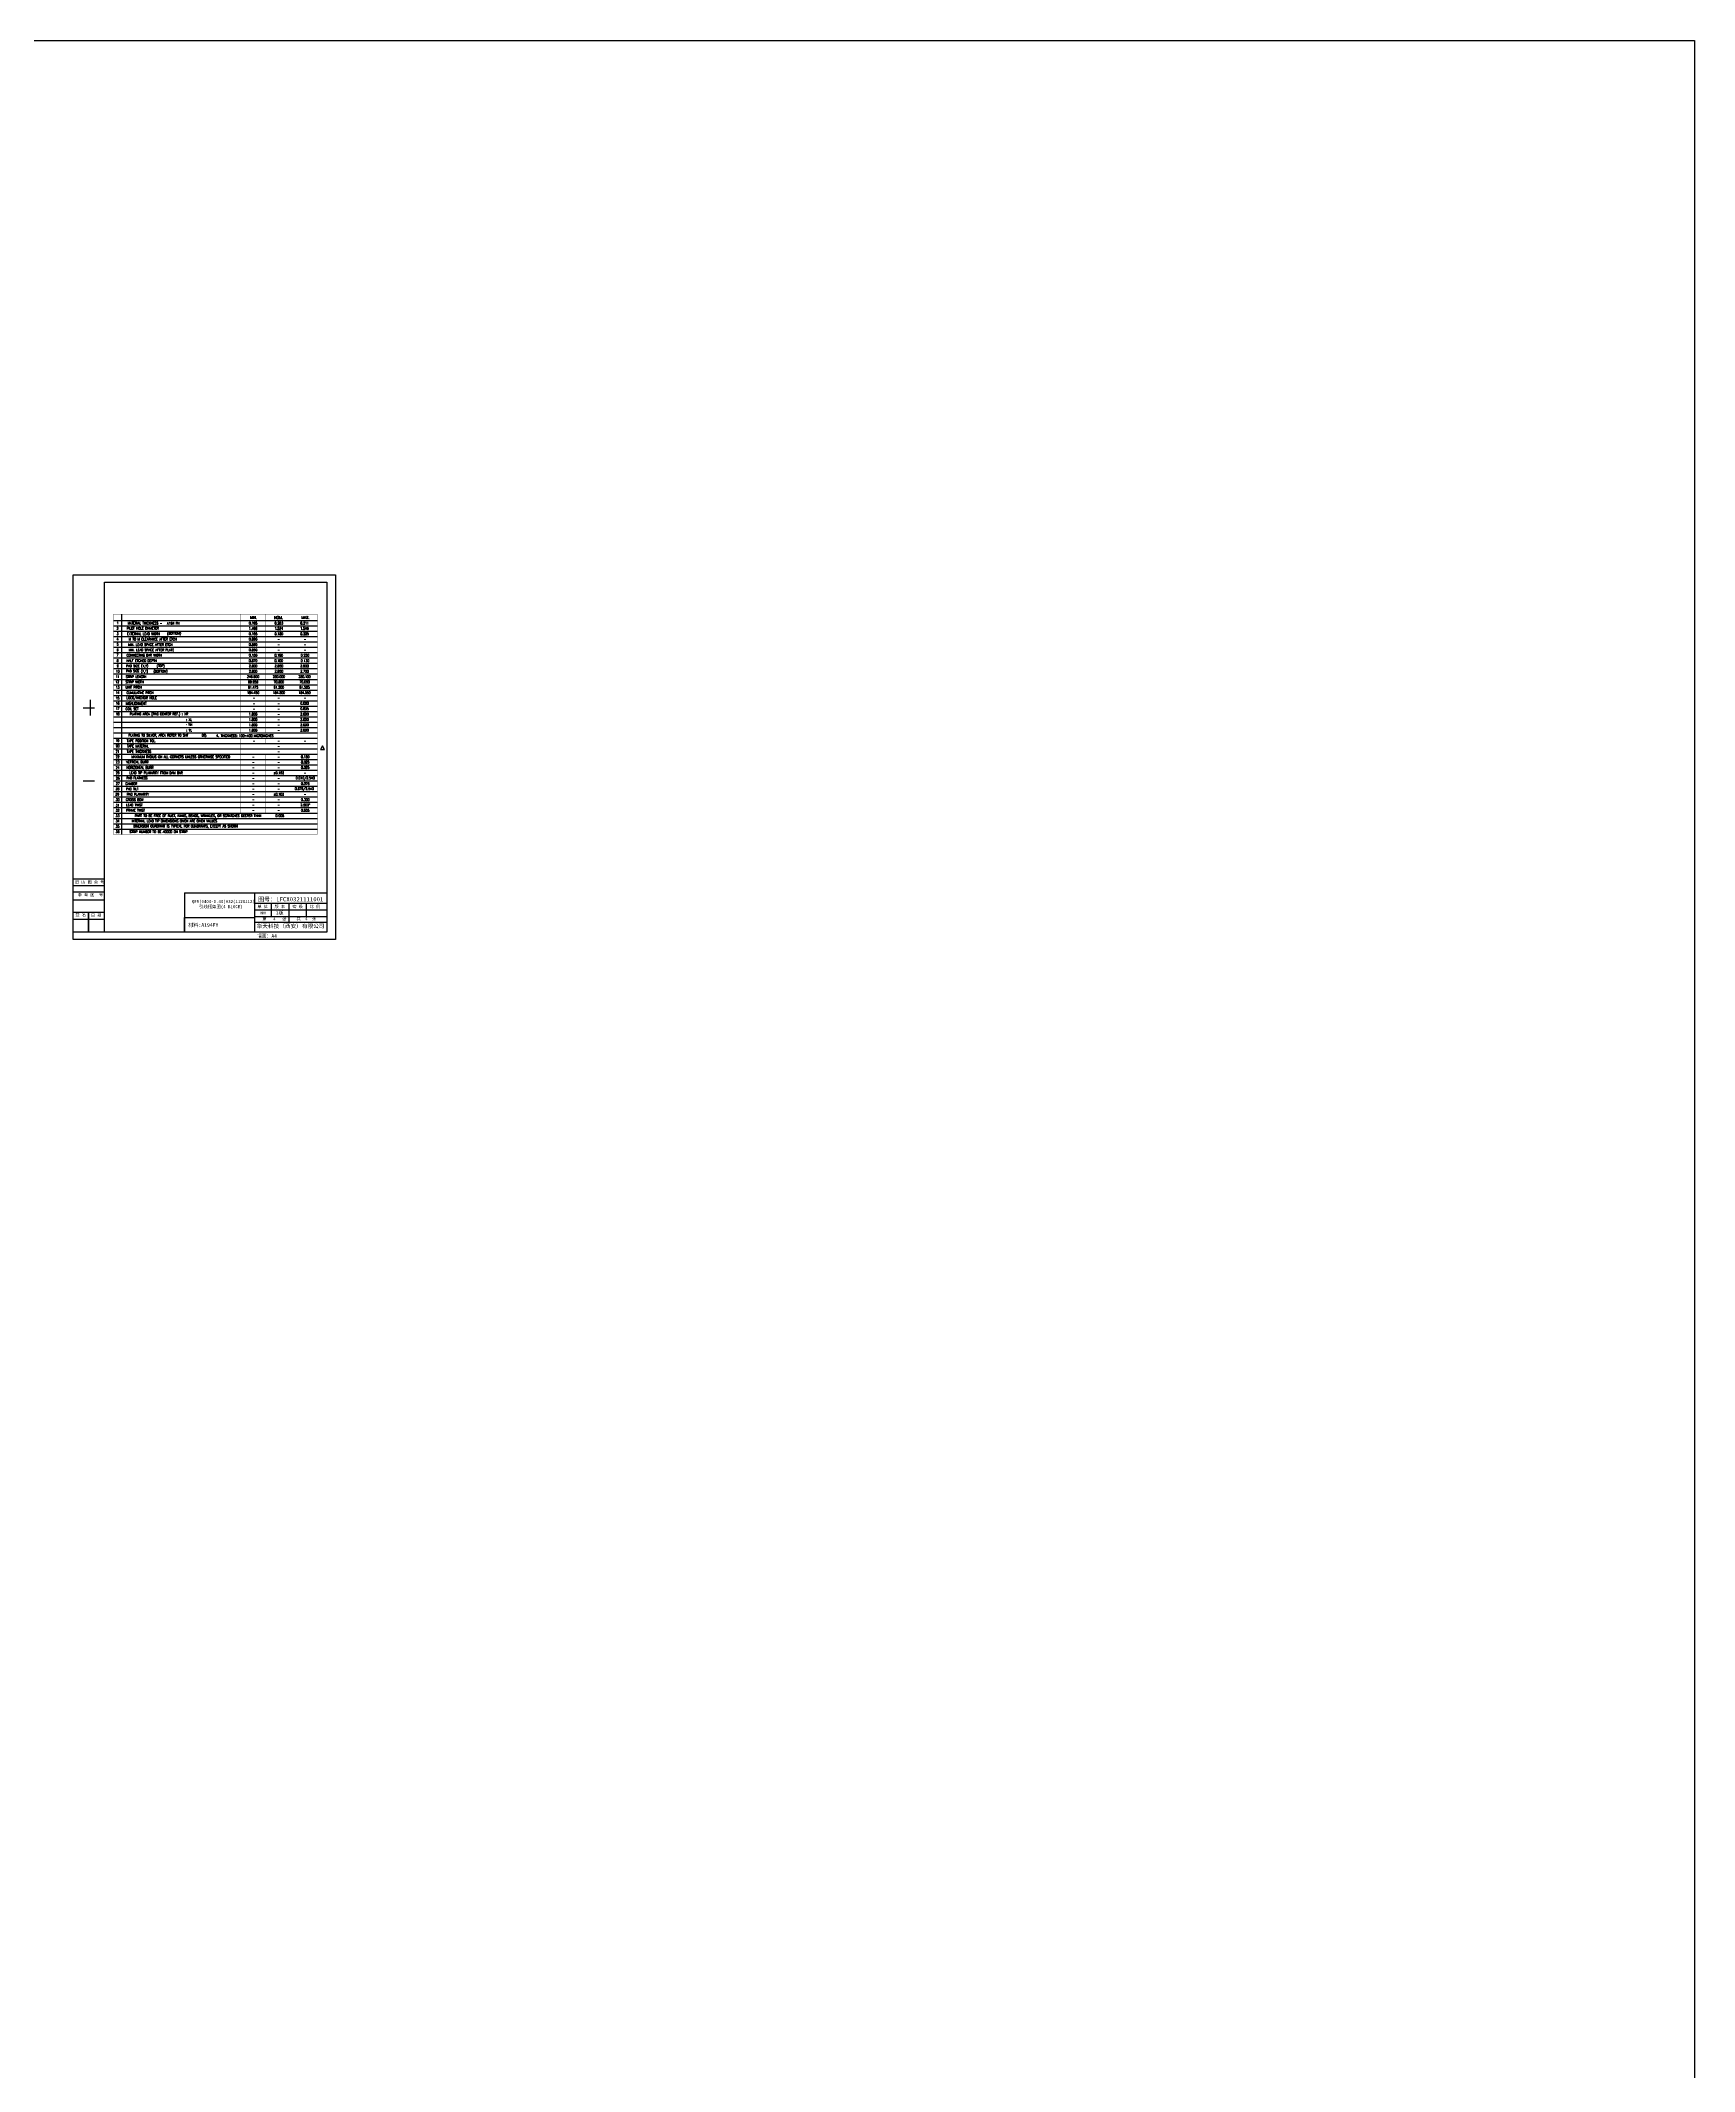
# Model space of a CAD drawing. Extents: x -140 to 1972, y -487 to -95.
# Drawn here: x 1921.7 to 1971.8, y -302.8 to -241.3 of the extents above; entities that cross this region are included whole.
import ezdxf
from ezdxf.enums import TextEntityAlignment as Align

# ---------------------------------------------------------------- set-up
doc = ezdxf.new("R2010")
doc.units = 0
doc.header["$LTSCALE"] = 5
doc.header["$MEASUREMENT"] = 0
doc.linetypes.add('CENTER2', pattern=[1.125, 0.75, -0.125, 0.125, -0.125])
for name, color, linetype in [('2D', 4, 'CONTINUOUS'), ('4', 7, 'CONTINUOUS'), ('TEMPLATE', 7, 'CONTINUOUS'), ('中心线', 1, 'CENTER2')]:
    doc.layers.add(name, color=color, linetype=linetype)
doc.styles.add('ROMANS', font='SIMPLEX', dxfattribs={"width": 0.8, "height": 0.018})
doc.styles.get("Standard").update_dxf_attribs({"font": 'romans.shx', "bigfont": 'bigfont.shx'})
doc.styles.add('宋体', font='')
doc.styles.get('宋体').set_extended_font_data('SimSun')

msp = doc.modelspace()

# ---------------------------------------------------------------- linework, layer by layer
at = {"layer": '2D', "color": 0}
for p, q in [((1922.706, -268.498, -0.029), (1922.706, -267.057, -0.029)), ((1922.706, -267.057, -0.029), (1923.657, -267.057, -0.029)), ((1922.706, -268.498, -0.029), (1922.706, -267.301, -0.029)), ((1922.706, -267.301, -0.029), (1923.657, -267.301, -0.029)), ((1926.081, -267.082, -0.029), (1926.081, -268.275, -0.029)), ((1922.706, -268.498, -0.029), (1922.706, -267.878, -0.029)), ((1922.706, -267.878, -0.029), (1923.657, -267.878, -0.029)), ((1926.081, -268.275, -0.029), (1926.081, -267.828, -0.029)), ((1926.081, -267.828, -0.029), (1928.115, -267.828, -0.029)), ((1928.115, -267.828, -0.029), (1928.202, -267.828, -0.029))]:
    msp.add_line(p, q, dxfattribs=at)
at = {"layer": '2D', "elevation": -0.029}
msp.add_lwpolyline([(1690.627, -241.264), (1971.827, -241.264), (1971.827, -487.381), (1690.627, -487.381)], close=True, dxfattribs=at)
at = {"layer": '4', "color": 3}
for p, q in [((1923.927, -258.834, -0.031), (1930.107, -258.834, -0.031)), ((1923.927, -258.996, -0.031), (1930.107, -258.996, -0.031)), ((1924.182, -265.315, -0.031), (1924.182, -258.642, -0.031)), ((1923.927, -259.158, -0.031), (1930.107, -259.158, -0.031)), ((1923.927, -259.32, -0.031), (1930.107, -259.32, -0.031)), ((1923.927, -259.482, -0.031), (1930.107, -259.482, -0.031)), ((1923.927, -259.644, -0.031), (1930.107, -259.644, -0.031)), ((1923.927, -259.806, -0.031), (1930.107, -259.806, -0.031)), ((1923.927, -259.968, -0.031), (1930.107, -259.968, -0.031)), ((1923.927, -260.13, -0.031), (1930.107, -260.13, -0.031)), ((1923.927, -260.292, -0.031), (1930.107, -260.292, -0.031)), ((1923.927, -260.454, -0.031), (1930.107, -260.454, -0.031)), ((1923.927, -260.616, -0.031), (1930.107, -260.616, -0.031)), ((1923.927, -260.778, -0.031), (1930.107, -260.778, -0.031)), ((1923.927, -260.94, -0.031), (1930.107, -260.94, -0.031)), ((1923.927, -261.102, -0.031), (1930.107, -261.102, -0.031)), ((1923.927, -261.264, -0.031), (1930.107, -261.264, -0.031)), ((1923.927, -261.426, -0.031), (1930.107, -261.426, -0.031)), ((1923.927, -261.588, -0.031), (1930.107, -261.588, -0.031)), ((1923.927, -261.75, -0.031), (1930.107, -261.75, -0.031)), ((1923.927, -261.912, -0.031), (1930.107, -261.912, -0.031)), ((1923.927, -262.074, -0.031), (1930.107, -262.074, -0.031)), ((1923.927, -262.236, -0.031), (1930.107, -262.236, -0.031)), ((1923.927, -262.398, -0.031), (1930.107, -262.398, -0.031)), ((1923.927, -262.56, -0.031), (1930.107, -262.56, -0.031)), ((1923.927, -262.722, -0.031), (1930.107, -262.722, -0.031)), ((1923.927, -262.884, -0.031), (1930.107, -262.884, -0.031)), ((1923.927, -263.046, -0.031), (1930.107, -263.046, -0.031)), ((1923.927, -263.208, -0.031), (1930.107, -263.208, -0.031)), ((1923.927, -263.37, -0.031), (1930.107, -263.37, -0.031)), ((1923.927, -263.532, -0.031), (1930.107, -263.532, -0.031)), ((1923.927, -263.694, -0.031), (1930.107, -263.694, -0.031)), ((1923.927, -263.856, -0.031), (1930.107, -263.856, -0.031)), ((1923.927, -264.018, -0.031), (1930.107, -264.018, -0.031)), ((1923.927, -264.18, -0.031), (1930.107, -264.18, -0.031)), ((1923.927, -264.342, -0.031), (1930.107, -264.342, -0.031)), ((1923.927, -264.504, -0.031), (1930.107, -264.504, -0.031)), ((1923.927, -264.666, -0.031), (1930.107, -264.666, -0.031)), ((1923.927, -264.828, -0.031), (1930.107, -264.828, -0.031)), ((1923.927, -264.991, -0.031), (1930.107, -264.991, -0.031)), ((1923.927, -265.153, -0.031), (1930.107, -265.153, -0.031))]:
    msp.add_line(p, q, dxfattribs=at)
at = {"layer": '4', "color": 7}
for p, q in [((1923.013, -261.475, -0.029), (1923.355, -261.475, -0.029)), ((1923.218, -261.237, -0.029), (1923.218, -261.714, -0.029)), ((1923.013, -263.691, -0.029), (1923.355, -263.691, -0.029)), ((1923.657, -266.673, -0.029), (1922.706, -266.673, -0.029)), ((1923.657, -266.872, -0.029), (1922.706, -266.872, -0.029)), ((1926.081, -267.082, -0.029), (1930.395, -267.082, -0.029)), ((1928.202, -267.082, -0.029), (1928.202, -268.275, -0.029)), ((1928.202, -267.401, -0.029), (1930.395, -267.401, -0.029)), ((1928.202, -267.596, -0.029), (1930.395, -267.596, -0.029)), ((1928.704, -267.405, -0.029), (1928.704, -267.798, -0.029)), ((1929.244, -267.405, -0.029), (1929.244, -267.972, -0.029)), ((1929.77, -267.405, -0.029), (1929.77, -267.798, -0.029)), ((1922.706, -267.668, -0.029), (1923.657, -267.669, -0.029)), ((1923.176, -267.668, -0.029), (1923.176, -268.271, -0.029)), ((1923.176, -268.271, -0.029), (1923.176, -267.674, -0.029)), ((1928.202, -267.798, -0.029), (1930.395, -267.798, -0.029)), ((1928.202, -267.972, -0.029), (1930.395, -267.972, -0.029)), ((1923.656, -268.276, -0.029), (1922.709, -268.276, -0.029))]:
    msp.add_line(p, q, dxfattribs=at)
at = {"layer": '4', "color": 7, "elevation": -0.029}
for points in [[(1922.706, -257.452), (1930.66, -257.452), (1930.66, -268.498), (1922.706, -268.498)], [(1923.657, -257.676), (1930.395, -257.676), (1930.395, -268.275), (1923.657, -268.275)]]:
    msp.add_lwpolyline(points, close=True, dxfattribs=at)
at = {"layer": '4', "color": 7, "const_width": 0.00736, "elevation": -0.031}
for points in [[(1923.927, -258.642), (1930.107, -258.642)], [(1923.927, -265.315), (1923.927, -258.642)], [(1927.768, -261.588), (1927.768, -258.642)], [(1928.548, -261.588), (1928.548, -258.642)], [(1929.328, -261.588), (1929.328, -258.642)], [(1930.107, -265.315), (1930.107, -258.642)], [(1927.768, -262.236), (1927.768, -261.588)], [(1928.548, -262.236), (1928.548, -261.588)], [(1929.328, -262.236), (1929.328, -261.588)], [(1927.768, -262.56), (1927.768, -262.398)], [(1927.768, -264.666), (1927.768, -262.56)], [(1928.548, -262.56), (1928.548, -262.398)], [(1929.328, -262.56), (1929.328, -262.398)], [(1928.548, -264.666), (1928.548, -262.884)], [(1929.328, -264.666), (1929.328, -262.884)], [(1923.927, -265.315), (1930.107, -265.315)]]:
    msp.add_lwpolyline(points, dxfattribs=at)
at = {"layer": '中心线', "elevation": -0.029}
msp.add_lwpolyline([(1930.326, -262.737), (1930.265, -262.632), (1930.205, -262.737)], close=True, dxfattribs=at)

# ---------------------------------------------------------------- texts
at = {"layer": '4', "color": 3, "style": 'ROMANS', "width": 0.9}
for s, height, p in [('2', 0.0736, (1924.054, -259.074, -0.031)), ('1', 0.0736, (1924.054, -258.912, -0.031)), ('PILOT HOLE DIAMETER', 0.07364, (1924.818, -259.072, -0.031)), ('MATERIAL THICKNESS - ', 0.07364, (1924.907, -258.914, -0.031)), ('A194 FH', 0.0736, (1925.743, -258.919, -0.031)), ('0.195', 0.0736, (1928.16, -258.914, -0.031)), ('0.203', 0.0736, (1928.94, -258.914, -0.031)), ('0.211', 0.0736, (1929.719, -258.914, -0.031)), ('3', 0.0736, (1924.054, -259.238, -0.031)), ('4', 0.0736, (1924.054, -259.399, -0.031)), ('5', 0.0736, (1924.054, -259.554, -0.031)), ('EXTERNAL LEAD WIDTH', 0.07364, (1924.837, -259.238, -0.031)), ('MIN. LEAD SPACE AFTER ETCH', 0.07364, (1925.048, -259.562, -0.031)), ('M TO M CLEARANCE AFTER ETCH', 0.07364, (1925.118, -259.4, -0.031)), ('(BOTTOM)', 0.0736, (1925.765, -259.229, -0.031)), ('0.155', 0.0736, (1928.16, -259.238, -0.031)), ('0.060', 0.0736, (1928.16, -259.4, -0.031)), ('0.060', 0.0736, (1928.16, -259.562, -0.031)), ('1.499', 0.0736, (1928.16, -259.076, -0.031)), ('0.180', 0.0736, (1928.94, -259.238, -0.031)), ('1.524', 0.0736, (1928.94, -259.076, -0.031)), ('-', 0.0736, (1928.938, -259.403, -0.031)), ('-', 0.0736, (1928.938, -259.565, -0.031)), ('0.205', 0.0736, (1929.719, -259.238, -0.031)), ('1.549', 0.0736, (1929.719, -259.076, -0.031)), ('-', 0.0736, (1929.732, -259.403, -0.031)), ('-', 0.0736, (1929.732, -259.565, -0.031)), ('7', 0.0736, (1924.054, -259.885, -0.031)), ('8', 0.0736, (1924.054, -260.047, -0.031)), ('6', 0.0736, (1924.054, -259.724, -0.031)), ('9', 0.0736, (1924.059, -260.208, -0.031)), ('PAD SIZE (X,Y)', 0.07364, (1924.649, -260.214, -0.031)), ('CONNECTING BAR WIDTH', 0.07364, (1924.86, -259.886, -0.031)), ('HALF ETCHED DEPTH', 0.07364, (1924.783, -260.048, -0.031)), ('MIN. LEAD SPACE AFTER PLATE', 0.07364, (1925.077, -259.724, -0.031)), ('(TOP)', 0.0736, (1925.36, -260.21, -0.031)), ('0.050', 0.0736, (1928.16, -259.724, -0.031)), ('0.150', 0.0736, (1928.16, -259.886, -0.031)), ('0.070', 0.0736, (1928.16, -260.048, -0.031)), ('2.800', 0.0736, (1928.16, -260.21, -0.031)), ('0.190', 0.0736, (1928.938, -259.89, -0.031)), ('0.100', 0.0736, (1928.938, -260.052, -0.031)), ('2.850', 0.0736, (1928.94, -260.21, -0.031)), ('-', 0.0736, (1928.938, -259.727, -0.031)), ('2.900', 0.0736, (1929.719, -260.21, -0.031)), ('0.230', 0.0736, (1929.732, -259.89, -0.031)), ('0.130', 0.0736, (1929.732, -260.052, -0.031)), ('-', 0.0736, (1929.732, -259.727, -0.031)), ('12', 0.0736, (1924.042, -260.695, -0.031)), ('11', 0.0736, (1924.053, -260.533, -0.031)), ('13', 0.0736, (1924.053, -260.858, -0.031)), ('10', 0.0736, (1924.059, -260.372, -0.031)), ('STRIP WIDTH', 0.07364, (1924.572, -260.696, -0.031)), ('UNIT PITCH', 0.0736, (1924.541, -260.858, -0.031)), ('STRIP LENGTH', 0.07364, (1924.613, -260.534, -0.031)), ('PAD SIZE (X,Y)', 0.07364, (1924.642, -260.372, -0.031)), ('(BOTTOM)', 0.0736, (1925.355, -260.377, -0.031)), ('249.900', 0.0736, (1928.16, -260.534, -0.031)), ('69.950', 0.0736, (1928.16, -260.696, -0.031)), ('61.475', 0.0736, (1928.16, -260.858, -0.031)), ('2.600', 0.0736, (1928.16, -260.372, -0.031)), ('250.000', 0.0736, (1928.94, -260.534, -0.031)), ('70.000', 0.0736, (1928.94, -260.696, -0.031)), ('61.500', 0.0736, (1928.94, -260.858, -0.031)), ('2.650', 0.0736, (1928.94, -260.372, -0.031)), ('250.100', 0.0736, (1929.719, -260.534, -0.031)), ('70.050', 0.0736, (1929.719, -260.696, -0.031)), ('61.525', 0.0736, (1929.719, -260.858, -0.031)), ('2.700', 0.0736, (1929.719, -260.372, -0.031)), ('14', 0.0736, (1924.053, -261.02, -0.031)), ('15', 0.0736, (1924.053, -261.184, -0.031)), ('16', 0.0736, (1924.053, -261.345, -0.031)), ('17', 0.0736, (1924.053, -261.507, -0.031)), ('COIL SET', 0.0736, (1924.492, -261.511, -0.031)), ('MISALIGNMENT', 0.07364, (1924.618, -261.349, -0.031)), ('CUMULATIVE PITCH', 0.07364, (1924.735, -261.021, -0.031)), ('LOCK/ANCHOR HOLE', 0.07364, (1924.784, -261.183, -0.031)), ('184.450', 0.0736, (1928.16, -261.02, -0.031)), ('-', 0.0736, (1928.183, -261.186, -0.031)), ('-', 0.0736, (1928.183, -261.348, -0.031)), ('184.500', 0.0736, (1928.94, -261.02, -0.031)), ('-', 0.0736, (1928.938, -261.186, -0.031)), ('-', 0.0736, (1928.938, -261.348, -0.031)), ('184.550', 0.0736, (1929.719, -261.02, -0.031)), ('0.020', 0.0736, (1929.719, -261.344, -0.031)), ('0.635', 0.0736, (1929.719, -261.506, -0.031)), ('-', 0.0736, (1929.732, -261.186, -0.031)), ('18', 0.0736, (1924.053, -261.667, -0.031)), ('PLATING AREA (PKG CENTER REF.) : XR', 0.07364, (1925.304, -261.671, -0.031)), (': YH', 0.0736, (1926.219, -261.991, -0.031)), (': XL', 0.0736, (1926.219, -261.838, -0.031)), ('1.800', 0.0736, (1928.159, -261.672, -0.031)), ('1.800', 0.0736, (1928.159, -261.834, -0.031)), ('1.800', 0.0736, (1928.159, -261.996, -0.031)), ('-', 0.0736, (1928.183, -261.51, -0.031)), ('-', 0.0736, (1928.938, -261.51, -0.031)), ('-', 0.0736, (1928.938, -261.672, -0.031)), ('-', 0.0736, (1928.938, -261.834, -0.031)), ('-', 0.0736, (1928.938, -261.996, -0.031)), ('2.000', 0.0736, (1929.718, -261.672, -0.031)), ('2.000', 0.0736, (1929.718, -261.834, -0.031)), ('2.000', 0.0736, (1929.718, -261.996, -0.031)), ('20', 0.0736, (1924.054, -262.638, -0.031)), ('19', 0.0736, (1924.053, -262.477, -0.031)), ('TAPE POSITION TOL.', 0.07364, (1924.776, -262.478, -0.031)), ('TAPE MATERIAL', 0.07364, (1924.667, -262.64, -0.031)), ('PLATING TO SILVER, AREA REFER TO SHT     OF', 0.07364, (1925.548, -262.321, -0.031)), (': YL', 0.0736, (1926.219, -262.158, -0.031)), ('3      4. THICKNESS: 100~400 MICROINCHES', 0.07364, (1927.73, -262.321, -0.031)), ('1.800', 0.0736, (1928.159, -262.158, -0.031)), ('-', 0.0736, (1928.183, -262.482, -0.031)), ('-', 0.0736, (1928.938, -262.158, -0.031)), ('-', 0.0736, (1928.938, -262.482, -0.031)), ('-', 0.0736, (1928.938, -262.644, -0.031)), ('2.000', 0.0736, (1929.718, -262.158, -0.031)), ('-', 0.0736, (1929.732, -262.482, -0.031)), ('21', 0.0736, (1924.054, -262.802, -0.031)), ('22', 0.0736, (1924.054, -262.964, -0.031)), ('23', 0.0736, (1924.054, -263.118, -0.031)), ('24', 0.0736, (1924.054, -263.289, -0.031)), ('VERTICAL BURR', 0.07364, (1924.653, -263.123, -0.031)), ('HORIZONTAL BURR', 0.07364, (1924.731, -263.288, -0.031)), ('TAPE THICKNESS', 0.07364, (1924.703, -262.802, -0.031)), ('MAXIMUM RADIUS ON ALL CORNERS UNLESS OTHERWISE SPECIFIED', 0.07364, (1925.969, -262.964, -0.031)), ('-', 0.0736, (1928.167, -262.968, -0.031)), ('-', 0.0736, (1928.167, -263.13, -0.031)), ('-', 0.0736, (1928.167, -263.292, -0.031)), ('-', 0.0736, (1928.934, -262.968, -0.031)), ('-', 0.0736, (1928.934, -263.13, -0.031)), ('-', 0.0736, (1928.934, -263.292, -0.031)), ('-', 0.0736, (1928.938, -262.806, -0.031)), ('0.150', 0.0736, (1929.739, -262.964, -0.031)), ('0.025', 0.0736, (1929.739, -263.126, -0.031)), ('0.025', 0.0736, (1929.739, -263.288, -0.031)), ('28', 0.0736, (1924.053, -263.935, -0.031)), ('25', 0.0736, (1924.054, -263.45, -0.031)), ('26', 0.0736, (1924.059, -263.61, -0.031)), ('27', 0.0736, (1924.059, -263.774, -0.031)), ('CAMBER', 0.0736, (1924.467, -263.774, -0.031)), ('PAD TILT', 0.0736, (1924.496, -263.936, -0.031)), ('PAD FLATNESS', 0.07364, (1924.64, -263.607, -0.031)), ('LEAD TIP PLANARITY FROM DAM BAR', 0.07364, (1925.219, -263.45, -0.031)), ('-', 0.0736, (1928.167, -263.454, -0.031)), ('-', 0.0736, (1928.167, -263.616, -0.031)), ('-', 0.0736, (1928.167, -263.778, -0.031)), ('-', 0.0736, (1928.167, -263.94, -0.031)), ('%%p0.152', 0.0736, (1928.937, -263.45, -0.031)), ('-', 0.0736, (1928.934, -263.616, -0.031)), ('-', 0.0736, (1928.934, -263.778, -0.031)), ('-', 0.0736, (1928.934, -263.94, -0.031)), ('0.076/2.540', 0.07364, (1929.713, -263.936, -0.031)), ('0.010/2.540', 0.07364, (1929.739, -263.612, -0.031)), ('0.076', 0.0736, (1929.739, -263.774, -0.031)), ('-', 0.0736, (1929.736, -263.454, -0.031)), ('29', 0.0736, (1924.042, -264.097, -0.031)), ('30', 0.0736, (1924.053, -264.26, -0.031)), ('31', 0.0736, (1924.053, -264.431, -0.031)), ('32', 0.0736, (1924.053, -264.585, -0.031)), ('CROSS BOW', 0.0736, (1924.57, -264.26, -0.031)), ('LEAD TWIST', 0.0736, (1924.561, -264.422, -0.031)), ('FRAME TWIST', 0.07364, (1924.6, -264.584, -0.031)), ('PAD PLANARITY', 0.07364, (1924.668, -264.102, -0.031)), ('-', 0.0736, (1928.167, -264.102, -0.031)), ('-', 0.0736, (1928.167, -264.264, -0.031)), ('-', 0.0736, (1928.167, -264.426, -0.031)), ('%%p0.102', 0.0736, (1928.937, -264.098, -0.031)), ('-', 0.0736, (1928.934, -264.264, -0.031)), ('-', 0.0736, (1928.934, -264.426, -0.031)), ('2.500%%d', 0.0736, (1929.739, -264.422, -0.031)), ('0.300', 0.0736, (1929.739, -264.26, -0.031)), ('0.635', 0.0736, (1929.739, -264.584, -0.031)), ('-', 0.0736, (1929.736, -264.102, -0.031)), ('33', 0.0736, (1924.053, -264.747, -0.031)), ('34', 0.0736, (1924.053, -264.906, -0.031)), ('35', 0.0736, (1924.053, -265.071, -0.031)), ('INTERNAL LEAD TIP DIMENSIONS GIVEN ARE GIVEN VALUES', 0.07364, (1925.775, -264.909, -0.031)), ('DIMENSION QUADRANT IS TYPICAL FOR QUADRANTS, EXCEPT AS SHOWN', 0.07364, (1926.115, -265.075, -0.031)), ('PART TO BE FREE OF RUST, KINKS, BENDS, WRINKLES, OR SCRATCHES DEEPER THAN', 0.07364, (1926.489, -264.758, -0.031)), ('-', 0.0736, (1928.167, -264.588, -0.031)), ('0.008', 0.0736, (1928.967, -264.747, -0.031)), ('-', 0.0736, (1928.934, -264.588, -0.031)), ('36', 0.0736, (1924.053, -265.23, -0.031)), ('STRIP NUMBER TO BE ADDED ON STRIP', 0.07364, (1925.291, -265.234, -0.031))]:
    msp.add_text(s, height=height, dxfattribs=at).set_placement(p, align=Align.MIDDLE)
at = {"layer": '4', "color": 7, "style": 'ROMANS', "width": 0.9}
for s, p in [('MIN.', (1928.175, -258.743, -0.031)), ('NOM.', (1928.93, -258.744, -0.031)), ('MAX.', (1929.746, -258.743, -0.031))]:
    msp.add_text(s, height=0.0884, dxfattribs=at).set_placement(p, align=Align.MIDDLE)
at = {"layer": '4', "color": 7, "style": '宋体'}
for s, height, p in [('单 位', 0.0875, (1928.29, -267.543, -0.029)), ('图号：LFCX0321111001', 0.13057, (1928.31, -267.343, -0.025)), ('版 本', 0.0875, (1928.811, -267.543, -0.029)), ('3版', 0.105, (1928.849, -267.749, -0.029)), ('密 级', 0.0875, (1929.351, -267.543, -0.029)), ('比 例', 0.0875, (1929.877, -267.543, -0.029)), ('mm', 0.105, (1928.378, -267.737, -0.029)), ('幅面：A4', 0.105, (1928.274, -268.44, -0.029))]:
    msp.add_text(s, height=height, dxfattribs=at).set_placement(p)
at = {"layer": '4', "color": 7, "char_height": 0.08747, "attachment_point": 1}
for s, insert in [('{\\fSimSun|b0|i0|c134|p2;旧 底 图 总 号}', (1922.763, -266.715, -0.029)), ('{\\fSimSun|b0|i0|c134|p2;参 考 图  号}', (1922.849, -267.108, -0.029)), ('{\\fSimSun|b0|i0|c134|p2; 签 名}', (1922.712, -267.705, -0.029)), ('{\\fSimSun|b0|i0|c134|p2; 日 期}', (1923.18, -267.717, -0.029)), ('{\\fSimSun|b0|i0|c134|p2;第   \\fSimSun|b0|i0|c0|p2;4\\fSimSun|b0|i0|c134|p2;   张}', (1928.443, -267.83, -0.029)), ('{\\fSimSun|b0|i0|c134|p2;共  4  张}', (1929.478, -267.827, -0.029))]:
    msp.add_mtext(s, dxfattribs=dict(at, insert=insert))
at = {"layer": '4', "color": 7, "insert": (1926.304, -267.299, -0.025), "char_height": 0.093805, "width": 3.2261, "attachment_point": 1}
msp.add_mtext('{\\fSimSun|b0|i0|c134|p2;QFN(0\\fSimSun|b0|i0|c0|p2;4\\fSimSun|b0|i0|c134|p2;0\\fSimSun|b0|i0|c0|p2;4\\fSimSun|b0|i0|c134|p2;-0.\\fSimSun|b0|i0|c0|p2;4\\fSimSun|b0|i0|c134|p2;0)0\\fSimSun|b0|i0|c0|p2;32\\fSimSun|b0|i0|c134|p2;(\\fSimSun|b0|i0|c0|p2;112\\fSimSun|b0|i0|c134|p2;X1\\fSimSun|b0|i0|c0|p2;12\\fSimSun|b0|i0|c134|p2;)\\C256;\\P   引线框架图(4 BLOCK)}', dxfattribs=at)
at = {"layer": '4', "color": 7, "insert": (1926.192, -268.003, -0.025), "char_height": 0.111, "attachment_point": 1, "style": '宋体'}
msp.add_mtext('材料:A194FH', dxfattribs=at)
at = {"layer": 'TEMPLATE', "insert": (1928.265, -268.029, -0.029), "char_height": 0.12246, "attachment_point": 1}
msp.add_mtext('{\\fSimHei|b0|i0|c134|p2;华天科技（西安）有限公司}', dxfattribs=at)
at = {"layer": '中心线', "insert": (1930.248, -262.663, -0.029), "char_height": 0.0638, "attachment_point": 1, "style": '宋体'}
msp.add_mtext_dynamic_manual_height_columns('3', width=0.41263, gutter_width=12.5, heights=[0], dxfattribs=at)

doc.saveas('drawing.dxf')
